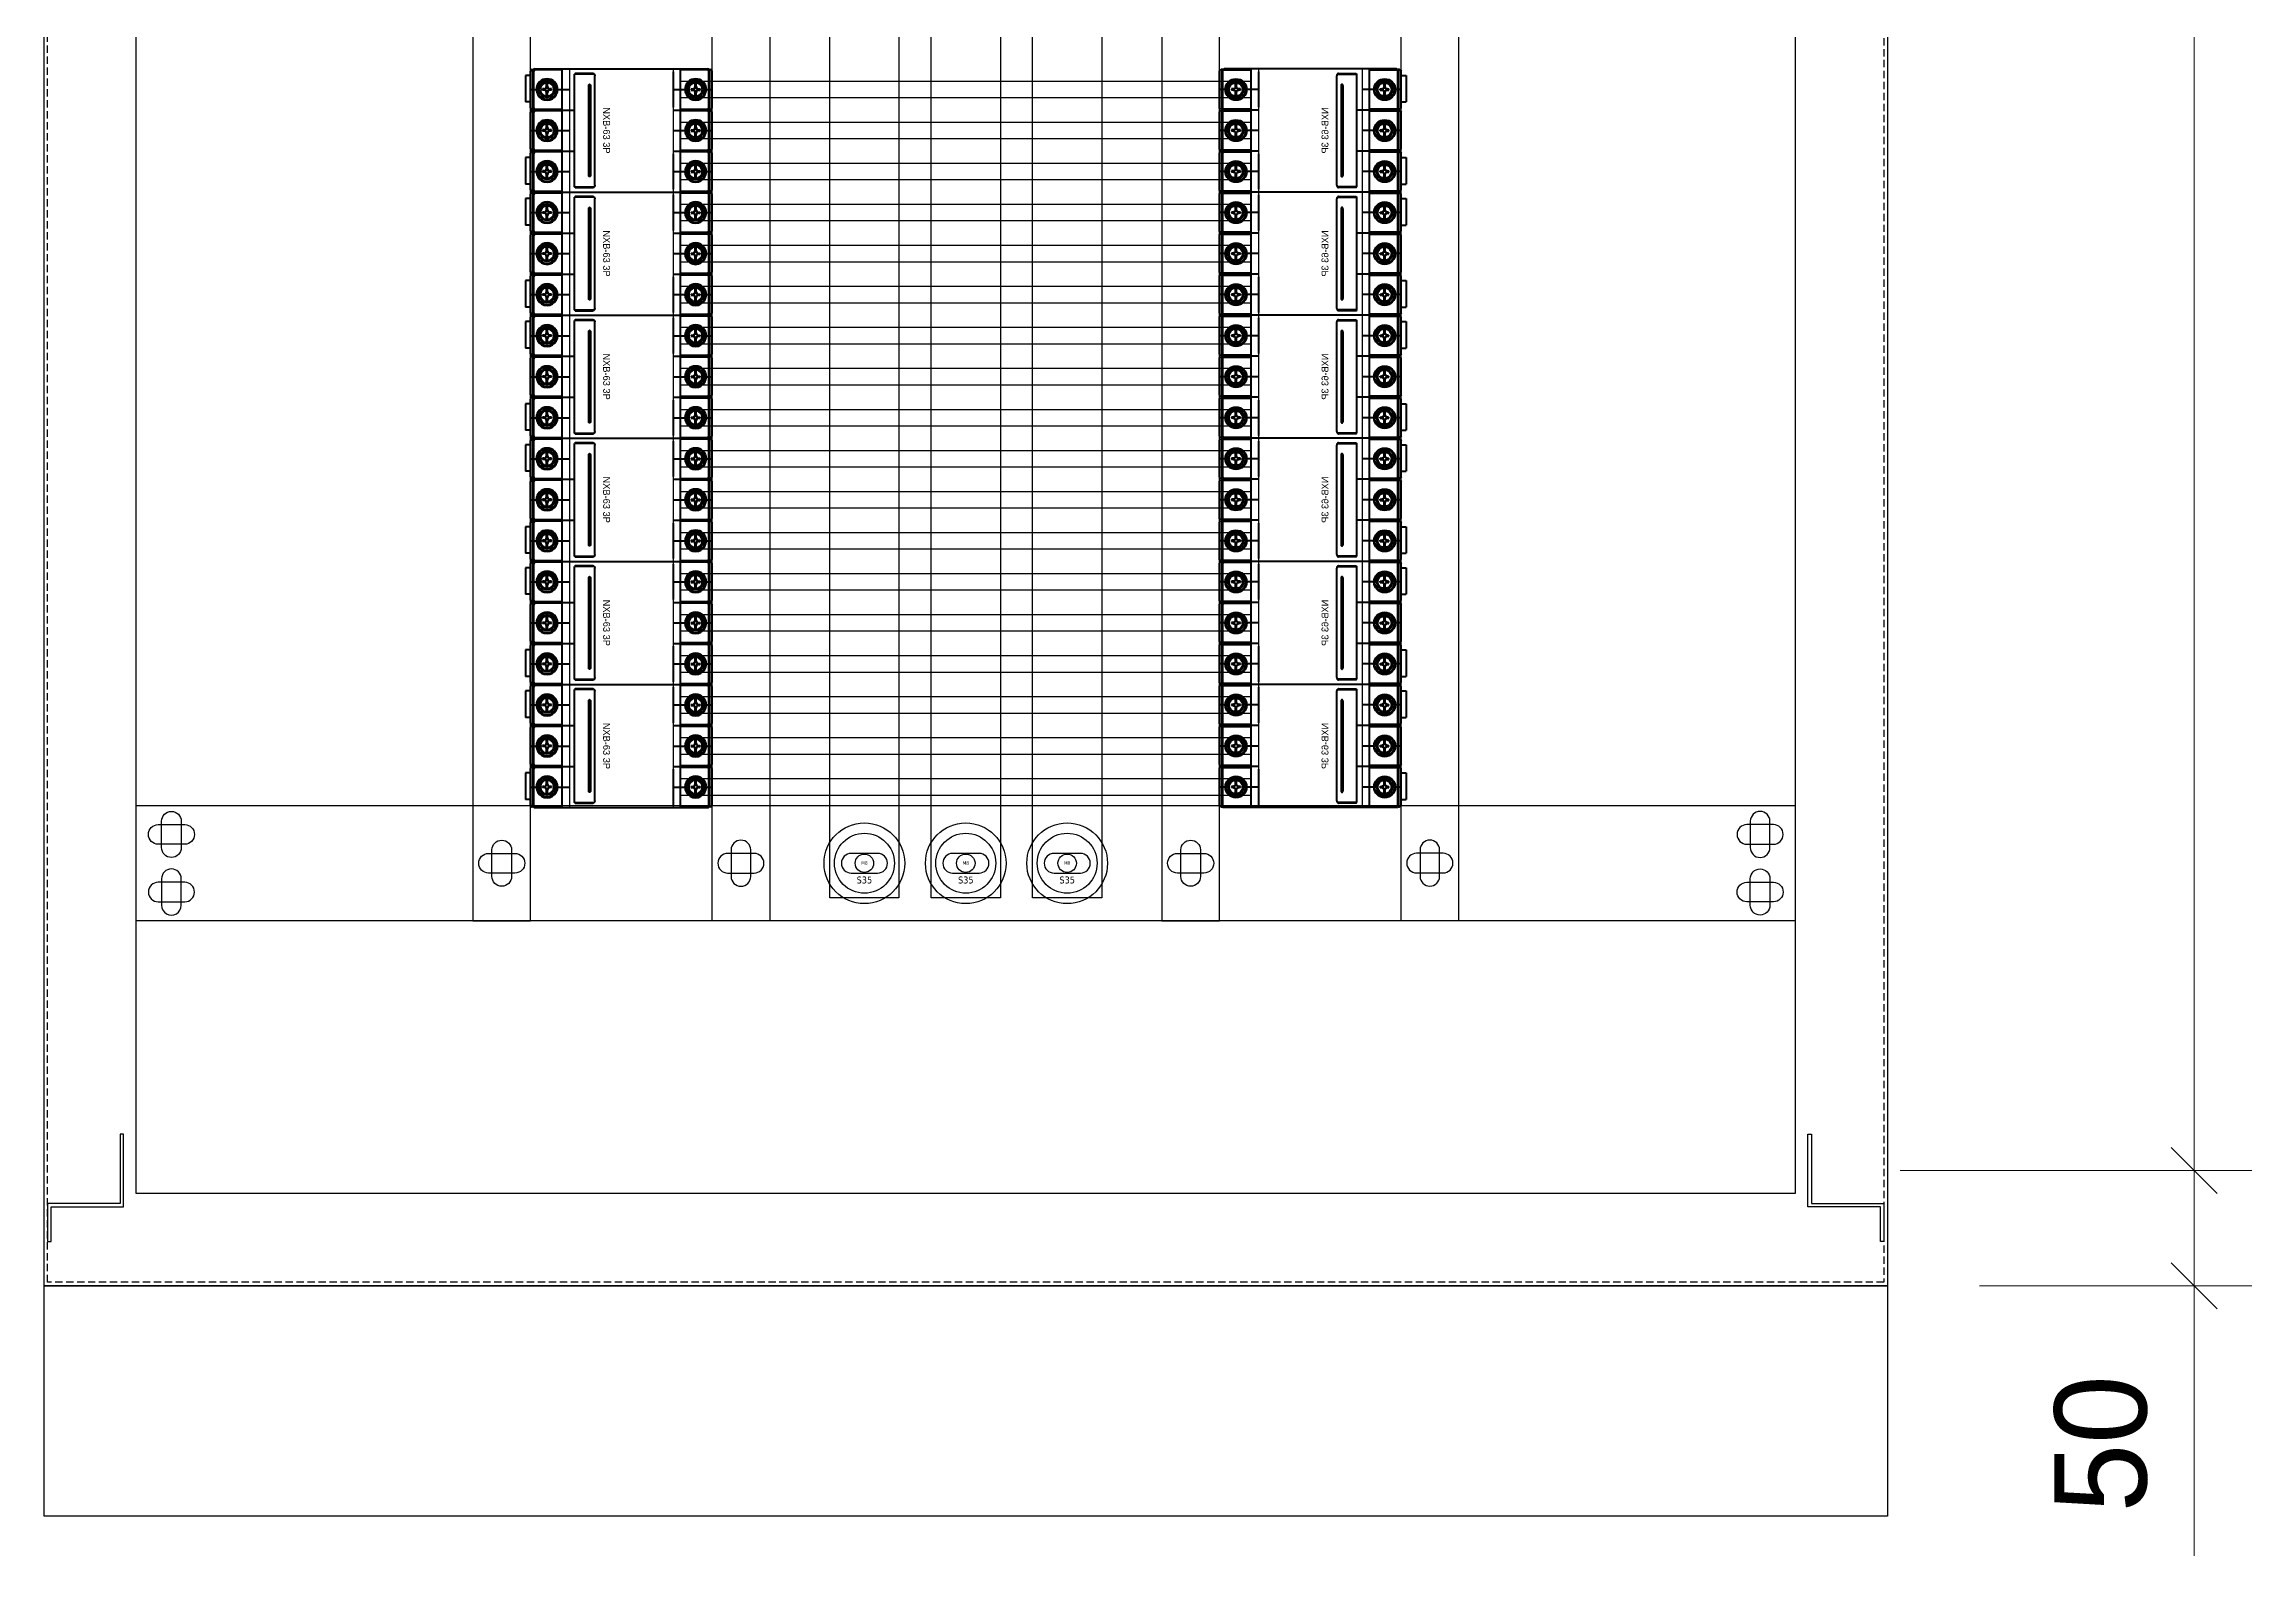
# Model space of a CAD drawing. Header units: millimetres. Extents: x 0 to 4277, y 0 to 3024.
# Drawn here: x 2340 to 3298, y 1307 to 1962 of the extents above; entities that cross this region are included whole.
import ezdxf

# ---------------------------------------------------------------- set-up
doc = ezdxf.new("R2010")
doc.units = ezdxf.units.MM
doc.linetypes.add('HIDDEN2', pattern=[4.7625, 3.175, -1.5875])
doc.linetypes.add('KM_SOLID', pattern=[0])
doc.layers.add('CNC', color=7, linetype='Continuous')
doc.layers.add('DIM', color=253, linetype='Continuous')
doc.layers.add('粗线层', color=3, linetype='KM_SOLID', lineweight=40)
doc.dimstyles.new('Dim-40', dxfattribs={"dimtxt": 40, "dimasz": 20, "dimexe": 25, "dimexo": 40, "dimgap": 20, "dimtad": 1, "dimdec": 0, "dimtxsty": 'Standard', "dimblk": 'OBLIQUE', "dimcen": 15, "dimclrd": 5, "dimclre": 5, "dimclrt": 3, "dimazin": 3, "dimtfac": 1, "dimtdec": 0, "dimtmove": 0, "dimatfit": 3, "dimldrblk": 'ARCHTICK', "dimlwd": 9, "dimlwe": 9})

# ---------------------------------------------------------------- blocks, each defined once
blk = doc.blocks.new('nxb63-3p')
at = {"color": 7}
for p, q in [((29437.18, -130714.78), (29490.58, -130714.78)), ((29437.18, -130759.78), (29490.58, -130759.78))]:
    blk.add_line(p, q, dxfattribs=at)
at = {"layer": '粗线层', "color": 7}
for p, q in [((29437.18, -130774.68), (29437.18, -130699.88)), ((29437.38, -130699.28), (29437.38, -130698.58)), ((29437.58, -130699.88), (29437.58, -130711.58)), ((29453.98, -130697.88), (29438.08, -130697.88)), ((29453.98, -130698.88), (29438.18, -130698.88)), ((29453.98, -130699.28), (29438.18, -130699.28)), ((29446.08, -130701.53), (29446.08, -130697.88)), ((29454.58, -130711.58), (29454.58, -130699.88)), ((29454.68, -130698.58), (29454.68, -130699.18)), ((29454.98, -130714.78), (29454.98, -130699.88)), ((29455.18, -130699.28), (29455.18, -130698.58)), ((29455.38, -130699.88), (29455.38, -130711.58)), ((29471.78, -130697.88), (29455.88, -130697.88)), ((29471.78, -130698.88), (29455.98, -130698.88)), ((29471.78, -130699.28), (29455.98, -130699.28)), ((29463.88, -130701.53), (29463.88, -130697.88)), ((29472.38, -130711.58), (29472.38, -130699.88)), ((29472.48, -130698.58), (29472.48, -130699.18)), ((29472.78, -130714.78), (29472.78, -130699.88)), ((29472.98, -130699.28), (29472.98, -130698.58)), ((29473.18, -130699.88), (29473.18, -130711.58)), ((29489.58, -130697.88), (29473.68, -130697.88)), ((29489.58, -130698.88), (29473.78, -130698.88)), ((29489.58, -130699.28), (29473.78, -130699.28)), ((29481.68, -130701.53), (29481.68, -130697.88)), ((29490.18, -130711.58), (29490.18, -130699.88)), ((29490.28, -130698.58), (29490.28, -130699.18)), ((29490.58, -130774.68), (29490.58, -130699.88)), ((29437.58, -130711.58), (29437.18, -130711.18)), ((29454.58, -130711.58), (29437.58, -130711.58)), ((29444.83, -130704.78), (29442.76, -130704.78)), ((29444.83, -130705.28), (29442.76, -130705.28)), ((29444.58, -130704.78), (29444.58, -130705.28)), ((29445.29, -130705.39), (29445.29, -130704.66)), ((29445.71, -130704.24), (29446.44, -130704.24)), ((29446.44, -130705.82), (29445.71, -130705.82)), ((29445.83, -130703.78), (29445.83, -130703.12)), ((29445.83, -130703.12), (29446.33, -130703.12)), ((29445.83, -130706.93), (29445.83, -130706.28)), ((29445.83, -130706.93), (29446.33, -130706.93)), ((29446.08, -130714.78), (29446.08, -130708.53)), ((29446.33, -130703.78), (29446.33, -130703.12)), ((29446.33, -130706.93), (29446.33, -130706.28)), ((29446.87, -130704.66), (29446.87, -130705.39)), ((29449.4, -130704.78), (29447.33, -130704.78)), ((29449.4, -130705.28), (29447.33, -130705.28)), ((29447.57, -130704.78), (29447.57, -130705.28)), ((29454.98, -130711.18), (29454.58, -130711.58)), ((29455.38, -130711.58), (29454.98, -130711.18)), ((29472.38, -130711.58), (29455.38, -130711.58)), ((29462.63, -130704.78), (29460.56, -130704.78)), ((29462.63, -130705.28), (29460.56, -130705.28)), ((29462.38, -130704.78), (29462.38, -130705.28)), ((29463.09, -130705.39), (29463.09, -130704.66)), ((29463.51, -130704.24), (29464.24, -130704.24)), ((29464.24, -130705.82), (29463.51, -130705.82)), ((29463.63, -130703.78), (29463.63, -130703.12)), ((29463.63, -130703.12), (29464.13, -130703.12)), ((29463.63, -130706.93), (29463.63, -130706.28)), ((29463.63, -130706.93), (29464.13, -130706.93)), ((29463.88, -130714.78), (29463.88, -130708.53)), ((29464.13, -130703.78), (29464.13, -130703.12)), ((29464.13, -130706.93), (29464.13, -130706.28)), ((29464.67, -130704.66), (29464.67, -130705.39)), ((29467.2, -130704.78), (29465.13, -130704.78)), ((29467.2, -130705.28), (29465.13, -130705.28)), ((29465.37, -130704.78), (29465.37, -130705.28)), ((29472.78, -130711.18), (29472.38, -130711.58)), ((29473.18, -130711.58), (29472.78, -130711.18)), ((29490.18, -130711.58), (29473.18, -130711.58)), ((29480.43, -130704.78), (29478.36, -130704.78)), ((29480.43, -130705.28), (29478.36, -130705.28)), ((29480.18, -130704.78), (29480.18, -130705.28)), ((29480.89, -130705.39), (29480.89, -130704.66)), ((29481.31, -130704.24), (29482.04, -130704.24)), ((29482.04, -130705.82), (29481.31, -130705.82)), ((29481.43, -130703.78), (29481.43, -130703.12)), ((29481.43, -130703.12), (29481.93, -130703.12)), ((29481.43, -130706.93), (29481.43, -130706.28)), ((29481.43, -130706.93), (29481.93, -130706.93)), ((29481.68, -130714.78), (29481.68, -130708.53)), ((29481.93, -130703.78), (29481.93, -130703.12)), ((29481.93, -130706.93), (29481.93, -130706.28)), ((29482.47, -130704.66), (29482.47, -130705.39)), ((29485, -130704.78), (29482.93, -130704.78)), ((29485, -130705.28), (29482.93, -130705.28)), ((29483.17, -130704.78), (29483.17, -130705.28)), ((29490.58, -130711.18), (29490.18, -130711.58)), ((29438.38, -130714.78), (29453.78, -130714.78)), ((29473.98, -130714.78), (29489.38, -130714.78)), ((29439.13, -130749.48), (29439.13, -130757.25)), ((29439.43, -130749.25), (29439.43, -130757.55)), ((29439.74, -130748.88), (29439.57, -130748.95)), ((29487.63, -130748.8), (29440.13, -130748.8)), ((29444.38, -130750.69), (29483.38, -130750.69)), ((29488.01, -130748.88), (29488.18, -130748.95)), ((29488.33, -130757.55), (29488.33, -130749.25)), ((29488.63, -130757.25), (29488.63, -130749.48)), ((29439.13, -130757.25), (29439.43, -130757.55)), ((29488.33, -130757.55), (29439.43, -130757.55)), ((29443.88, -130751.02), (29443.88, -130751.09)), ((29483.38, -130751.2), (29444.38, -130751.2)), ((29483.38, -130751.34), (29444.38, -130751.34)), ((29444.38, -130751.44), (29483.38, -130751.44)), ((29446.08, -130766.03), (29446.08, -130759.78)), ((29454.98, -130774.68), (29454.98, -130757.55)), ((29463.88, -130766.03), (29463.88, -130759.78)), ((29472.78, -130774.68), (29472.78, -130757.55)), ((29481.68, -130766.03), (29481.68, -130759.78)), ((29483.88, -130751.02), (29483.88, -130751.09)), ((29488.63, -130757.25), (29488.33, -130757.55)), ((29437.18, -130763.38), (29437.58, -130762.98)), ((29454.58, -130762.98), (29437.58, -130762.98)), ((29437.58, -130762.98), (29437.58, -130774.68)), ((29444.83, -130769.28), (29442.76, -130769.28)), ((29444.83, -130769.78), (29442.76, -130769.78)), ((29444.58, -130769.78), (29444.58, -130769.28)), ((29445.29, -130769.89), (29445.29, -130769.16)), ((29445.71, -130768.74), (29446.44, -130768.74)), ((29446.33, -130767.62), (29445.83, -130767.62)), ((29445.83, -130767.62), (29445.83, -130768.28)), ((29446.33, -130767.62), (29446.33, -130768.28)), ((29446.87, -130769.16), (29446.87, -130769.89)), ((29449.4, -130769.28), (29447.33, -130769.28)), ((29449.4, -130769.78), (29447.33, -130769.78)), ((29447.57, -130769.78), (29447.57, -130769.28)), ((29454.58, -130762.98), (29454.98, -130763.38)), ((29454.58, -130774.68), (29454.58, -130762.98)), ((29454.98, -130763.38), (29455.38, -130762.98)), ((29472.38, -130762.98), (29455.38, -130762.98)), ((29455.38, -130762.98), (29455.38, -130774.68)), ((29462.63, -130769.28), (29460.56, -130769.28)), ((29462.63, -130769.78), (29460.56, -130769.78)), ((29462.38, -130769.78), (29462.38, -130769.28)), ((29463.09, -130769.89), (29463.09, -130769.16)), ((29463.51, -130768.74), (29464.24, -130768.74)), ((29464.13, -130767.62), (29463.63, -130767.62)), ((29463.63, -130767.62), (29463.63, -130768.28)), ((29464.13, -130767.62), (29464.13, -130768.28)), ((29464.67, -130769.16), (29464.67, -130769.89)), ((29467.2, -130769.28), (29465.13, -130769.28)), ((29467.2, -130769.78), (29465.13, -130769.78)), ((29465.37, -130769.78), (29465.37, -130769.28)), ((29472.38, -130762.98), (29472.78, -130763.38)), ((29472.38, -130774.68), (29472.38, -130762.98)), ((29472.78, -130763.38), (29473.18, -130762.98)), ((29490.18, -130762.98), (29473.18, -130762.98)), ((29473.18, -130762.98), (29473.18, -130774.68)), ((29480.43, -130769.28), (29478.36, -130769.28)), ((29480.43, -130769.78), (29478.36, -130769.78)), ((29480.18, -130769.78), (29480.18, -130769.28)), ((29480.89, -130769.89), (29480.89, -130769.16)), ((29481.31, -130768.74), (29482.04, -130768.74)), ((29481.93, -130767.62), (29481.43, -130767.62)), ((29481.43, -130767.62), (29481.43, -130768.28)), ((29481.93, -130767.62), (29481.93, -130768.28)), ((29482.47, -130769.16), (29482.47, -130769.89)), ((29485, -130769.28), (29482.93, -130769.28)), ((29485, -130769.78), (29482.93, -130769.78)), ((29483.17, -130769.78), (29483.17, -130769.28)), ((29490.18, -130774.68), (29490.18, -130762.98)), ((29490.18, -130762.98), (29490.58, -130763.38)), ((29437.38, -130775.98), (29437.38, -130775.27)), ((29453.98, -130776.68), (29438.08, -130776.68)), ((29453.98, -130775.28), (29438.18, -130775.28)), ((29453.98, -130775.68), (29438.18, -130775.68)), ((29439.98, -130776.68), (29439.98, -130778.88)), ((29439.98, -130778.88), (29451.48, -130778.88)), ((29446.44, -130770.32), (29445.71, -130770.32)), ((29445.83, -130770.78), (29445.83, -130771.43)), ((29446.33, -130771.43), (29445.83, -130771.43)), ((29446.08, -130776.68), (29446.08, -130773.03)), ((29446.33, -130770.78), (29446.33, -130771.43)), ((29451.48, -130776.68), (29451.48, -130778.88)), ((29454.68, -130775.37), (29454.68, -130775.98)), ((29455.18, -130775.98), (29455.18, -130775.27)), ((29471.78, -130776.68), (29455.88, -130776.68)), ((29471.78, -130775.28), (29455.98, -130775.28)), ((29471.78, -130775.68), (29455.98, -130775.68)), ((29464.24, -130770.32), (29463.51, -130770.32)), ((29463.63, -130770.78), (29463.63, -130771.43)), ((29464.13, -130771.43), (29463.63, -130771.43)), ((29463.88, -130776.68), (29463.88, -130773.03)), ((29464.13, -130770.78), (29464.13, -130771.43)), ((29472.48, -130775.37), (29472.48, -130775.98)), ((29472.98, -130775.98), (29472.98, -130775.27)), ((29489.58, -130776.68), (29473.68, -130776.68)), ((29489.58, -130775.28), (29473.78, -130775.28)), ((29489.58, -130775.68), (29473.78, -130775.68)), ((29475.58, -130776.68), (29475.58, -130778.88)), ((29475.58, -130778.88), (29487.08, -130778.88)), ((29482.04, -130770.32), (29481.31, -130770.32)), ((29481.43, -130770.78), (29481.43, -130771.43)), ((29481.93, -130771.43), (29481.43, -130771.43)), ((29481.68, -130776.68), (29481.68, -130773.03)), ((29481.93, -130770.78), (29481.93, -130771.43)), ((29487.08, -130776.68), (29487.08, -130778.88)), ((29490.28, -130775.37), (29490.28, -130775.98))]:
    blk.add_line(p, q, dxfattribs=at)
for centre in [(29446.08, -130705.03), (29463.88, -130705.03), (29481.68, -130705.03), (29446.08, -130769.53), (29463.88, -130769.53), (29481.68, -130769.53)]:
    blk.add_circle(centre, 3.46, dxfattribs=at)
for centre, radius, start, end in [((29438.18, -130699.88), 1, 90, 180), ((29438.08, -130698.58), 0.7, 90, 180), ((29438.18, -130699.88), 0.6, 90, 180), ((29438.08, -130699.58), 0.7, 90, 130.6008), ((29446.08, -130705.03), 4.65, 90.00094, 269.99906), ((29446.08, -130705.03), 4.25, 90.00103, 269.99897), ((29446.08, -130705.03), 3.5, 90, 270), ((29446.08, -130705.03), 2.95, 4.86141, 175.13859), ((29446.08, -130705.03), 4.65, 270, 90), ((29446.08, -130705.03), 4.25, 270, 90), ((29453.98, -130698.58), 0.7, 0, 90), ((29453.98, -130699.88), 1, 0, 90), ((29453.98, -130699.88), 0.6, 0, 90), ((29455.98, -130699.88), 1, 90, 180), ((29455.88, -130698.58), 0.7, 90, 180), ((29455.98, -130699.88), 0.6, 90, 180), ((29455.88, -130699.58), 0.7, 90, 130.6008), ((29463.88, -130705.03), 4.65, 90.00094, 269.99906), ((29463.88, -130705.03), 4.25, 90.00103, 269.99897), ((29463.88, -130705.03), 3.5, 90, 270), ((29463.88, -130705.03), 2.95, 4.86141, 175.13859), ((29463.88, -130705.03), 4.65, 270, 90), ((29463.88, -130705.03), 4.25, 270, 90), ((29471.78, -130698.58), 0.7, 0, 90), ((29471.78, -130699.88), 1, 0, 90), ((29471.78, -130699.88), 0.6, 0, 90), ((29473.78, -130699.88), 1, 90, 180), ((29473.68, -130698.58), 0.7, 90, 180), ((29473.78, -130699.88), 0.6, 90, 180), ((29473.68, -130699.58), 0.7, 90, 130.6008), ((29481.68, -130705.03), 4.65, 90.00094, 269.99906), ((29481.68, -130705.03), 4.25, 90.00103, 269.99897), ((29481.68, -130705.03), 3.5, 90, 270), ((29481.68, -130705.03), 2.95, 4.86141, 175.13859), ((29481.68, -130705.03), 4.65, 270, 90), ((29481.68, -130705.03), 4.25, 270, 90), ((29489.58, -130698.58), 0.7, 0, 90), ((29489.58, -130699.88), 1, 0, 90), ((29489.58, -130699.88), 0.6, 0, 90), ((29446.08, -130705.03), 3.33, 175.69339, 184.30661), ((29446.08, -130705.03), 2.95, 184.86141, 355.13859), ((29444.83, -130703.78), 1, 270, 0), ((29444.83, -130706.28), 1, 0, 90), ((29446.08, -130705.03), 0.789, 145.03912, 214.96088), ((29446.08, -130705.03), 0.789, 55.03912, 124.96088), ((29446.08, -130705.03), 0.789, 235.03912, 304.96088), ((29447.33, -130703.78), 1, 180, 270), ((29447.33, -130706.28), 1, 90, 180), ((29446.08, -130705.03), 0.789, 325.03912, 34.96088), ((29446.08, -130705.03), 3.33, 355.69339, 4.30661), ((29463.88, -130705.03), 3.33, 175.69339, 184.30661), ((29463.88, -130705.03), 2.95, 184.86141, 355.13859), ((29462.63, -130703.78), 1, 270, 0), ((29462.63, -130706.28), 1, 0, 90), ((29463.88, -130705.03), 0.789, 145.03912, 214.96088), ((29463.88, -130705.03), 0.789, 55.03912, 124.96088), ((29463.88, -130705.03), 0.789, 235.03912, 304.96088), ((29465.13, -130703.78), 1, 180, 270), ((29465.13, -130706.28), 1, 90, 180), ((29463.88, -130705.03), 0.789, 325.03912, 34.96088), ((29463.88, -130705.03), 3.33, 355.69339, 4.30661), ((29481.68, -130705.03), 3.33, 175.69339, 184.30661), ((29481.68, -130705.03), 2.95, 184.86141, 355.13859), ((29480.43, -130703.78), 1, 270, 0), ((29480.43, -130706.28), 1, 0, 90), ((29481.68, -130705.03), 0.789, 145.03912, 214.96088), ((29481.68, -130705.03), 0.789, 55.03912, 124.96088), ((29481.68, -130705.03), 0.789, 235.03912, 304.96088), ((29482.93, -130703.78), 1, 180, 270), ((29482.93, -130706.28), 1, 90, 180), ((29481.68, -130705.03), 0.789, 325.03912, 34.96088), ((29481.68, -130705.03), 3.33, 355.69339, 4.30661), ((29446.08, -130769.53), 4.65, 90.00094, 269.99906), ((29446.08, -130769.53), 4.25, 90.00103, 269.99897), ((29446.08, -130769.53), 3.5, 90, 270), ((29446.08, -130769.53), 3.33, 175.69339, 184.30661), ((29446.08, -130769.53), 2.95, 4.86141, 175.13859), ((29446.08, -130769.53), 2.95, 184.86141, 355.13859), ((29444.83, -130768.28), 1, 270, 0), ((29444.83, -130770.78), 1, 0, 90), ((29446.08, -130769.53), 0.789, 145.03912, 214.96088), ((29446.08, -130769.53), 0.789, 55.03912, 124.96088), ((29446.08, -130769.53), 4.65, 270, 90), ((29446.08, -130769.53), 4.25, 270, 90), ((29447.33, -130768.28), 1, 180, 270), ((29447.33, -130770.78), 1, 90, 180), ((29446.08, -130769.53), 0.789, 325.03912, 34.96088), ((29446.08, -130769.53), 3.33, 355.69339, 4.30661), ((29463.88, -130769.53), 4.65, 90.00094, 269.99906), ((29463.88, -130769.53), 4.25, 90.00103, 269.99897), ((29463.88, -130769.53), 3.5, 90, 270), ((29463.88, -130769.53), 3.33, 175.69339, 184.30661), ((29463.88, -130769.53), 2.95, 4.86141, 175.13859), ((29463.88, -130769.53), 2.95, 184.86141, 355.13859), ((29462.63, -130768.28), 1, 270, 0), ((29462.63, -130770.78), 1, 0, 90), ((29463.88, -130769.53), 0.789, 145.03912, 214.96088), ((29463.88, -130769.53), 0.789, 55.03912, 124.96088), ((29463.88, -130769.53), 4.65, 270, 90), ((29463.88, -130769.53), 4.25, 270, 90), ((29465.13, -130768.28), 1, 180, 270), ((29465.13, -130770.78), 1, 90, 180), ((29463.88, -130769.53), 0.789, 325.03912, 34.96088), ((29463.88, -130769.53), 3.33, 355.69339, 4.30661), ((29481.68, -130769.53), 4.65, 90.00094, 269.99906), ((29481.68, -130769.53), 4.25, 90.00103, 269.99897), ((29481.68, -130769.53), 3.5, 90, 270), ((29481.68, -130769.53), 3.33, 175.69339, 184.30661), ((29481.68, -130769.53), 2.95, 4.86141, 175.13859), ((29481.68, -130769.53), 2.95, 184.86141, 355.13859), ((29480.43, -130768.28), 1, 270, 0), ((29480.43, -130770.78), 1, 0, 90), ((29481.68, -130769.53), 0.789, 145.03912, 214.96088), ((29481.68, -130769.53), 0.789, 55.03912, 124.96088), ((29481.68, -130769.53), 4.65, 270, 90), ((29481.68, -130769.53), 4.25, 270, 90), ((29482.93, -130768.28), 1, 180, 270), ((29482.93, -130770.78), 1, 90, 180), ((29481.68, -130769.53), 0.789, 325.03912, 34.96088), ((29481.68, -130769.53), 3.33, 355.69339, 4.30661), ((29438.18, -130774.68), 1, 180, 270), ((29438.08, -130775.98), 0.7, 180, 270), ((29438.18, -130774.68), 0.6, 180, 270), ((29438.08, -130774.98), 0.7, 229.61235, 270), ((29446.08, -130769.53), 0.789, 235.03912, 304.96088), ((29453.98, -130774.68), 1, 270, 0), ((29453.98, -130774.68), 0.6, 270, 0), ((29453.98, -130775.98), 0.7, 270, 0), ((29455.98, -130774.68), 1, 180, 270), ((29455.88, -130775.98), 0.7, 180, 270), ((29455.98, -130774.68), 0.6, 180, 270), ((29455.88, -130774.98), 0.7, 229.61235, 270), ((29463.88, -130769.53), 0.789, 235.03912, 304.96088), ((29471.78, -130774.68), 1, 270, 0), ((29471.78, -130774.68), 0.6, 270, 0), ((29471.78, -130775.98), 0.7, 270, 0), ((29473.78, -130774.68), 1, 180, 270), ((29473.68, -130775.98), 0.7, 180, 270), ((29473.78, -130774.68), 0.6, 180, 270), ((29473.68, -130774.98), 0.7, 229.61235, 270), ((29481.68, -130769.53), 0.789, 235.03912, 304.96088), ((29489.58, -130774.68), 1, 270, 0), ((29489.58, -130774.68), 0.6, 270, 0), ((29489.58, -130775.98), 0.7, 270, 0)]:
    blk.add_arc(centre, radius, start, end, dxfattribs=at)
for points, knots in [([(29439.13, -130749.48), (29439.13, -130749.43), (29439.15, -130749.32), (29439.24, -130749.17), (29439.39, -130749.04), (29439.51, -130748.97), (29439.57, -130748.95)], [0, 0, 0, 0, 0.158914, 0.3302715, 0.5215522, 0.7342381, 0.7342381, 0.7342381, 0.7342381]), ([(29439.43, -130749.25), (29439.43, -130749.21), (29439.44, -130749.13), (29439.49, -130749.06), (29439.52, -130749.03)], [0, 0, 0, 0, 0.1185366, 0.2474238, 0.2474238, 0.2474238, 0.2474238]), ([(29439.52, -130749.03), (29439.53, -130749.01), (29439.6, -130748.95), (29439.68, -130748.9), (29439.74, -130748.88)], [0, 0, 0, 0, 0.0618276, 0.2662837, 0.2662837, 0.2662837, 0.2662837]), ([(29439.74, -130748.88), (29439.77, -130748.86), (29439.89, -130748.82), (29440.03, -130748.8), (29440.13, -130748.8)], [0, 0, 0, 0, 0.0948279, 0.3955268, 0.3955268, 0.3955268, 0.3955268]), ([(29443.88, -130751.02), (29443.88, -130750.99), (29443.89, -130750.94), (29443.93, -130750.86), (29444.01, -130750.8), (29444.07, -130750.77), (29444.1, -130750.75)], [0, 0, 0, 0, 0.0794348, 0.1651469, 0.2607805, 0.367109, 0.367109, 0.367109, 0.367109]), ([(29444.38, -130751.2), (29444.31, -130751.2), (29444.21, -130751.18), (29444.09, -130751.13), (29444.03, -130751.07), (29443.99, -130751.01), (29443.97, -130750.94), (29443.99, -130750.87), (29444.01, -130750.83), (29444.03, -130750.81)], [0, 0, 0, 0, 0.2024993, 0.2945895, 0.3772575, 0.4507237, 0.5182611, 0.5857062, 0.6589419, 0.6589419, 0.6589419, 0.6589419]), ([(29444.03, -130750.81), (29444.04, -130750.81), (29444.07, -130750.77), (29444.12, -130750.74), (29444.15, -130750.73)], [0, 0, 0, 0, 0.035599, 0.1534017, 0.1534017, 0.1534017, 0.1534017]), ([(29444.15, -130750.73), (29444.17, -130750.72), (29444.24, -130750.7), (29444.32, -130750.69), (29444.38, -130750.69)], [0, 0, 0, 0, 0.054276, 0.2264127, 0.2264127, 0.2264127, 0.2264127]), ([(29483.38, -130750.69), (29483.4, -130750.69), (29483.47, -130750.69), (29483.55, -130750.71), (29483.6, -130750.73)], [0, 0, 0, 0, 0.0584022, 0.226368, 0.226368, 0.226368, 0.226368]), ([(29483.72, -130750.81), (29483.74, -130750.83), (29483.77, -130750.87), (29483.78, -130750.94), (29483.77, -130751.01), (29483.72, -130751.07), (29483.66, -130751.13), (29483.54, -130751.18), (29483.44, -130751.2), (29483.38, -130751.2)], [0, 0, 0, 0, 0.0737498, 0.1415336, 0.209259, 0.2828635, 0.3657181, 0.4580832, 0.6613234, 0.6613234, 0.6613234, 0.6613234]), ([(29483.6, -130750.73), (29483.61, -130750.73), (29483.65, -130750.75), (29483.7, -130750.79), (29483.72, -130750.81)], [0, 0, 0, 0, 0.0405484, 0.1509476, 0.1509476, 0.1509476, 0.1509476]), ([(29483.65, -130750.75), (29483.68, -130750.77), (29483.74, -130750.8), (29483.82, -130750.86), (29483.86, -130750.94), (29483.88, -130750.99), (29483.88, -130751.02)], [0, 0, 0, 0, 0.1063285, 0.2019621, 0.2876742, 0.367109, 0.367109, 0.367109, 0.367109]), ([(29487.63, -130748.8), (29487.66, -130748.8), (29487.79, -130748.81), (29487.92, -130748.84), (29488.01, -130748.88)], [0, 0, 0, 0, 0.1021548, 0.3954492, 0.3954492, 0.3954492, 0.3954492]), ([(29488.01, -130748.88), (29488.03, -130748.89), (29488.11, -130748.92), (29488.19, -130748.98), (29488.23, -130749.03)], [0, 0, 0, 0, 0.0715557, 0.2661546, 0.2661546, 0.2661546, 0.2661546]), ([(29488.18, -130748.95), (29488.24, -130748.97), (29488.36, -130749.04), (29488.51, -130749.17), (29488.6, -130749.32), (29488.63, -130749.43), (29488.63, -130749.48)], [0, 0, 0, 0, 0.2126859, 0.4039666, 0.575324, 0.7342381, 0.7342381, 0.7342381, 0.7342381]), ([(29488.23, -130749.03), (29488.26, -130749.06), (29488.31, -130749.13), (29488.33, -130749.21), (29488.33, -130749.25)], [0, 0, 0, 0, 0.1288962, 0.24744, 0.24744, 0.24744, 0.24744]), ([(29443.89, -130751.09), (29443.89, -130751.08), (29443.88, -130751.06), (29443.88, -130751.04), (29443.88, -130751.02)], [0, 0, 0, 0, 0.01775727, 0.06979784, 0.06979784, 0.06979784, 0.06979784]), ([(29444.38, -130751.44), (29444.31, -130751.44), (29444.19, -130751.42), (29444.02, -130751.34), (29443.91, -130751.23), (29443.88, -130751.13), (29443.88, -130751.09)], [0, 0, 0, 0, 0.1935802, 0.3737182, 0.5303166, 0.6623724, 0.6623724, 0.6623724, 0.6623724]), ([(29444.38, -130751.34), (29444.32, -130751.34), (29444.21, -130751.33), (29444.07, -130751.28), (29443.95, -130751.2), (29443.9, -130751.12), (29443.89, -130751.09)], [0, 0, 0, 0, 0.1671009, 0.3233857, 0.4611964, 0.5795847, 0.5795847, 0.5795847, 0.5795847]), ([(29483.88, -130751.02), (29483.88, -130751.04), (29483.87, -130751.08), (29483.83, -130751.17), (29483.73, -130751.26), (29483.56, -130751.32), (29483.44, -130751.34), (29483.38, -130751.34)], [0, 0, 0, 0, 0.0631269, 0.1296278, 0.2797185, 0.456113, 0.649022, 0.649022, 0.649022, 0.649022]), ([(29483.88, -130751.09), (29483.88, -130751.13), (29483.84, -130751.23), (29483.73, -130751.34), (29483.57, -130751.42), (29483.44, -130751.44), (29483.38, -130751.44)], [0, 0, 0, 0, 0.1320561, 0.2886552, 0.4687939, 0.6623723, 0.6623723, 0.6623723, 0.6623723])]:
    blk.add_open_spline(points, degree=3, knots=knots, dxfattribs=at)
at = {"color": 7, "insert": (29463.83, -130743.69), "char_height": 3, "width": 25.0541, "attachment_point": 5}
blk.add_mtext('NXB-63 3P', dxfattribs=at)
blk = doc.blocks.new('*D5')
at = {"color": 0, "linetype": 'ByBlock', "lineweight": -2}
for p, q in [((3282.89, 2563.8), (3262.89, 2583.8)), ((3262.89, 1483.8), (3282.89, 1463.8))]:
    blk.add_line(p, q, dxfattribs=at)
at = {"layer": 'Defpoints', "color": 0, "transparency": 16777216}
for p in [(3105.23, 2573.8), (3105.23, 1473.8), (3272.89, 1473.8)]:
    blk.add_point(p, dxfattribs=at)
at = {"layer": 'DIM', "color": 5, "lineweight": 9, "transparency": 16777216}
for p, q in [((3145.23, 2573.8), (3297.89, 2573.8)), ((3272.89, 2573.8), (3272.89, 1473.8)), ((3145.23, 1473.8), (3297.89, 1473.8))]:
    blk.add_line(p, q, dxfattribs=at)
at = {"layer": 'DIM', "color": 3, "transparency": 16777216, "insert": (3232.47, 2023.8), "char_height": 40, "attachment_point": 5, "rotation": 90}
blk.add_mtext('1100', dxfattribs=at)
blk = doc.blocks.new('_ArchTick')
at = {"color": 0, "const_width": 0.15}
blk.add_lwpolyline([(-0.5, -0.5), (0.5, 0.5)], dxfattribs=at)
blk = doc.blocks.new('_Oblique')
at = {"color": 0, "linetype": 'ByBlock', "lineweight": -2}
blk.add_line((-0.5, -0.5), (0.5, 0.5), dxfattribs=at)
blk = doc.blocks.new('*D6')
at = {"color": 0, "linetype": 'ByBlock', "lineweight": -2}
for p, q in [((3282.89, 1463.8), (3262.89, 1483.8)), ((3262.89, 1433.8), (3282.89, 1413.8))]:
    blk.add_line(p, q, dxfattribs=at)
at = {"layer": 'Defpoints', "color": 0, "transparency": 16777216}
for p in [(3105.23, 1473.8), (3139.73, 1423.8), (3272.89, 1423.8)]:
    blk.add_point(p, dxfattribs=at)
at = {"layer": 'DIM', "color": 5, "lineweight": 9, "transparency": 16777216}
for p, q in [((3145.23, 1473.8), (3297.89, 1473.8)), ((3272.89, 1473.8), (3272.89, 1423.8)), ((3179.73, 1423.8), (3297.89, 1423.8)), ((3272.89, 1423.8), (3272.89, 1306.64))]:
    blk.add_line(p, q, dxfattribs=at)
at = {"layer": 'DIM', "color": 3, "transparency": 16777216, "insert": (3232.47, 1355.22), "char_height": 40, "attachment_point": 5, "rotation": 90}
blk.add_mtext('50', dxfattribs=at)
blk = doc.blocks.new('ovan8.5x20')
at = {"layer": 'CNC', "color": 2, "lineweight": -3}
for p, q in [((5.75, 4.25), (-5.75, 4.25)), ((-5.75, -4.25), (5.75, -4.25))]:
    blk.add_line(p, q, dxfattribs=at)
for centre, start, end in [((-5.75, 0), 90, 270), ((5.75, 0), 270, 90)]:
    blk.add_arc(centre, 4.25, start, end, dxfattribs=at)
blk = doc.blocks.new('su35-2')
at = {"color": 1}
for radius in [17.5, 13, 4]:
    blk.add_circle((0, -0.09), radius, dxfattribs=at)
at = {"color": 1, "width": 30.0978, "attachment_point": 5}
for s, insert, char_height in [('{\\fTahoma|b0|i0|c0|p34;M8}', (0, 0), 1.5), ('{\\fTahoma|b0|i0|c0|p34;S35}', (0, -7.39), 3)]:
    blk.add_mtext(s, dxfattribs=dict(at, insert=insert, char_height=char_height))

msp = doc.modelspace()

# ---------------------------------------------------------------- linework, layer by layer
for points in [[(2339.73, 2623.8), (3139.73, 2623.8), (3139.73, 1423.8), (2339.73, 1423.8)], [(2339.73, 1423.8), (3139.73, 1423.8), (3139.73, 1323.8), (2339.73, 1323.8)]]:
    msp.add_lwpolyline(points, close=True)
at = {"linetype": 'HIDDEN2'}
msp.add_lwpolyline([(2341.23, 2622.3), (3138.23, 2622.3), (3138.23, 1425.3), (2341.23, 1425.3)], close=True, dxfattribs=at)
at = {"color": 4}
msp.add_lwpolyline([(2379.73, 2583.8), (3099.73, 2583.8), (3099.73, 1463.8), (2379.73, 1463.8)], close=True, dxfattribs=at)
at = {"color": 8}
for points in [[(2550.83, 2070.45), (2525.83, 2070.45), (2525.83, 1582.1), (2550.83, 1582.1)], [(2629.63, 2070.45), (2654.63, 2070.45), (2654.63, 1582.1), (2629.63, 1582.1)], [(2849.83, 2070.45), (2824.83, 2070.45), (2824.83, 1582.1), (2849.83, 1582.1)], [(2928.63, 2070.5), (2953.63, 2070.5), (2953.63, 1582.15), (2928.63, 1582.15)], [(2379.63, 1632.1), (3099.63, 1632.1), (3099.63, 1582.1), (2379.63, 1582.1)], [(2372.73, 1489.55), (2372.73, 1459.55), (2341.23, 1459.55), (2341.23, 1443.05), (2342.73, 1443.05), (2342.73, 1458.05), (2374.23, 1458.05), (2374.23, 1489.55)], [(3106.73, 1489.55), (3106.73, 1459.55), (3138.23, 1459.55), (3138.23, 1443.05), (3136.73, 1443.05), (3136.73, 1458.05), (3105.23, 1458.05), (3105.23, 1489.55)]]:
    msp.add_lwpolyline(points, close=True, dxfattribs=at)
at = {"color": 1}
for points in [[(2680.73, 2047.45), (2710.73, 2047.45), (2710.73, 1592.1), (2680.73, 1592.1)], [(2615.93, 1939.25), (2863.53, 1939.25), (2863.53, 1946.25), (2615.93, 1946.25)], [(2615.86, 1885.85), (2863.46, 1885.85), (2863.46, 1892.85), (2615.86, 1892.85)], [(2615.86, 1832.45), (2863.46, 1832.45), (2863.46, 1839.45), (2615.86, 1839.45)], [(2615.86, 1779.05), (2863.46, 1779.05), (2863.46, 1786.05), (2615.86, 1786.05)], [(2615.93, 1725.65), (2863.53, 1725.65), (2863.53, 1732.65), (2615.93, 1732.65)], [(2615.93, 1672.25), (2863.53, 1672.25), (2863.53, 1679.25), (2615.93, 1679.25)]]:
    msp.add_lwpolyline(points, close=True, dxfattribs=at)
at = {"color": 2}
for points in [[(2724.73, 2047.45), (2754.73, 2047.45), (2754.73, 1592.1), (2724.73, 1592.1)], [(2615.86, 1921.45), (2863.46, 1921.45), (2863.46, 1928.45), (2615.86, 1928.45)], [(2615.78, 1868.05), (2863.38, 1868.05), (2863.38, 1875.05), (2615.78, 1875.05)], [(2615.78, 1814.65), (2863.38, 1814.65), (2863.38, 1821.65), (2615.78, 1821.65)], [(2615.78, 1761.25), (2863.38, 1761.25), (2863.38, 1768.25), (2615.78, 1768.25)], [(2615.86, 1707.85), (2863.46, 1707.85), (2863.46, 1714.85), (2615.86, 1714.85)], [(2615.86, 1654.45), (2863.46, 1654.45), (2863.46, 1661.45), (2615.86, 1661.45)]]:
    msp.add_lwpolyline(points, close=True, dxfattribs=at)
at = {"color": 5}
for points in [[(2768.73, 2047.45), (2798.73, 2047.45), (2798.73, 1592.1), (2768.73, 1592.1)], [(2615.86, 1903.65), (2863.46, 1903.65), (2863.46, 1910.65), (2615.86, 1910.65)], [(2615.78, 1850.25), (2863.38, 1850.25), (2863.38, 1857.25), (2615.78, 1857.25)], [(2615.78, 1796.85), (2863.38, 1796.85), (2863.38, 1803.85), (2615.78, 1803.85)], [(2615.78, 1743.45), (2863.38, 1743.45), (2863.38, 1750.45), (2615.78, 1750.45)], [(2615.86, 1690.05), (2863.46, 1690.05), (2863.46, 1697.05), (2615.86, 1697.05)], [(2615.86, 1636.65), (2863.46, 1636.65), (2863.46, 1643.65), (2615.86, 1643.65)]]:
    msp.add_lwpolyline(points, close=True, dxfattribs=at)

# ---------------------------------------------------------------- block references
at = {"rotation": 270}
for p in [(133327.51, 31388.83), (133327.51, 31335.43), (133327.51, 31282.03), (133327.51, 31228.63), (133327.51, 31175.23), (133327.51, 31121.83)]:
    msp.add_blockref('nxb63-3p', p, dxfattribs=at)
at = {"xscale": -1, "rotation": 90}
for p in [(-127848.04, 31388.83), (-127848.04, 31335.43), (-127848.04, 31282.03), (-127848.04, 31228.63), (-127848.04, 31175.23), (-127848.04, 31121.83)]:
    msp.add_blockref('nxb63-3p', p, dxfattribs=at)
at = {"color": 2}
for p in [(2695.73, 1607.19), (2739.73, 1607.19), (2783.73, 1607.19)]:
    msp.add_blockref('su35-2', p, dxfattribs=at)
at = {"layer": 'CNC', "lineweight": -3, "xscale": -1}
for p, rotation in [((2394.98, 1619.6), 270), ((2394.98, 1619.6), 180), ((2538.33, 1607.1), 180), ((2538.33, 1607.1), 270), ((2837.33, 1607.1), 180), ((2837.33, 1607.1), 270), ((3084.48, 1594.6), 90)]:
    msp.add_blockref('ovan8.5x20', p, dxfattribs=dict(at, rotation=rotation))
at = {"layer": 'CNC', "lineweight": -3}
for p, rotation in [((3084.48, 1619.6), 90), ((3084.48, 1619.6), 180), ((2642.13, 1607.1), 180), ((2642.13, 1607.1), 90), ((2941.13, 1607.15), 180), ((2941.13, 1607.15), 90), ((2394.98, 1594.6), 270)]:
    msp.add_blockref('ovan8.5x20', p, dxfattribs=dict(at, rotation=rotation))
for p in [(2695.73, 1607.1), (2739.77, 1607.1), (2783.77, 1607.1), (2394.98, 1594.6)]:
    msp.add_blockref('ovan8.5x20', p, dxfattribs=at)
at = {"layer": 'CNC', "lineweight": -3, "xscale": -1}
msp.add_blockref('ovan8.5x20', (3084.48, 1594.6), dxfattribs=at)

# ---------------------------------------------------------------- dimensions: what is measured, and where the dimension line sits
at = {"layer": 'DIM'}
for base, p1, p2, picture, middle in [((3272.89, 1473.8), (3105.23, 2573.8), (3105.23, 1473.8), '*D5', (3232.47, 2023.8)), ((3272.89, 1423.8), (3105.23, 1473.8), (3139.73, 1423.8), '*D6', (3232.47, 1355.22))]:
    dim = msp.add_linear_dim(base=base, p1=p1, p2=p2, angle=90, dimstyle='Dim-40', dxfattribs=at)
    dim.commit()
    dim.dimension.update_dxf_attribs({"geometry": picture, "text_midpoint": middle})

doc.saveas('drawing.dxf')
